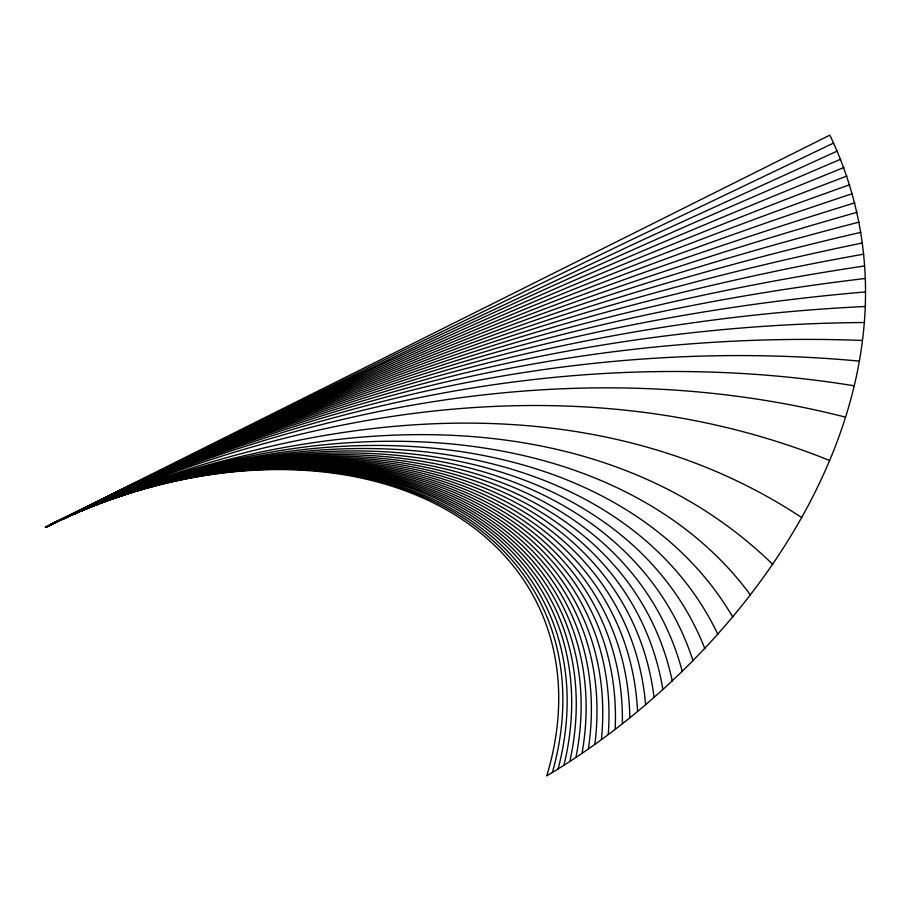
<?xml version="1.0" encoding="UTF-8"?>
<svg xmlns="http://www.w3.org/2000/svg" width="911" height="911" viewBox="0 0 911 911"><rect width="100%" height="100%" fill="white"/><g stroke="black" fill="none" stroke-linecap="round" stroke-linejoin="round"><path stroke-width="1.37" d="M46.427 527.275L45.55 527.275L65.33 517.858A405.702 286.874 -26.6 0 1 441.106 506.869A405.702 286.874 -26.6 0 1 546.748 775.865C757.28 650.465 946.552 379.659 829.841 135.135L45.55 527.275L45.55 526.399M49.467 525.317C307.428 396.786 580.091 297.373 860.918 232.316M833.656 143.027L620.129 245.218L407.137 348.56L45.55 527.275L65.159 517.482M843.916 167.522C583.94 272.252 328.04 387.107 76.945 511.64L45.55 527.275L238.17 432.144L439.603 335.157L641.982 240.253L837.266 151.055M846.945 176.017C585.021 275.293 327.983 387.414 76.957 511.652L45.55 527.275C306.825 396.649 572.017 273.869 840.682 159.209M69.088 515.546L49.479 525.328A482.682 341.306 -26.6 0 1 654.064 697.393M45.55 527.275C306.096 397.025 575.9 285.223 852.423 193.633M704.852 648.655A536.488 379.363 -26.6 0 0 49.479 525.328C308.522 396.069 578.098 287.796 854.871 202.823M717.914 634.466A553.489 391.377 -26.6 0 0 49.479 525.328L80.885 509.727C330.591 386.594 587.424 277.901 849.781 184.705M558.124 768.816A412.364 291.588 -26.6 0 0 436.38 500.856A412.364 291.588 -26.6 0 0 49.479 525.328L80.897 509.739M61.253 519.475C316.413 393.085 583.063 289.709 857.114 212.297M552.396 772.403A408.971 289.186 -26.6 0 0 440.298 504.614A408.971 289.186 -26.6 0 0 61.344 519.68A409.825 289.789 -26.6 0 0 49.479 525.328C307.838 396.501 579.51 294.094 859.13 222.113M862.216 340.452C581.15 329.736 300.505 401.045 49.479 525.328L84.848 507.826M864.676 265.955C581.343 307.964 305.732 397.834 49.479 525.328L69.122 515.615M49.479 525.328C304.137 398.802 581.685 315.855 865.45 291.93M96.839 502.451L53.407 523.37A415.917 294.105 -26.6 0 1 564 765.092M569.876 761.243A419.538 296.656 -26.6 0 0 53.419 523.415C307.804 397.355 583.04 311.653 865.279 278.493M575.98 757.235A423.399 299.389 -26.6 0 0 53.419 523.415L92.751 504.045M88.914 506.186L57.336 521.445C304.581 400.794 583.53 335.521 859.062 361.075M732.854 617.237A575.137 406.682 -26.6 0 0 57.359 521.491L53.407 523.392A427.339 302.179 -26.6 0 1 582.083 753.067M80.965 509.875C328.746 389.919 592.537 302.258 863.73 254.158M65.228 517.63L81.022 510.001M84.917 507.974C331.946 388.314 593.505 298.148 862.466 242.975M662.878 689.559A490.892 347.114 -26.6 0 0 57.37 521.502L53.419 523.404A435.936 308.248 -26.6 0 1 594.883 744.15M69.168 515.694C303.067 406.317 584.372 361.337 829.591 460.488M637.552 711.377A468.277 331.126 -26.6 0 0 57.37 521.513L53.419 523.415A440.503 311.482 -26.6 0 1 601.419 739.402M61.31 519.589C279.7 415.849 585.192 381.891 772.87 564.49M92.899 504.364C334.679 390.694 597.775 319.34 865.108 306.495M69.225 515.82C294.834 411.419 584.338 373.658 801.839 517.664M96.873 502.508C336.637 391.218 599.085 324.51 864.095 322.517M81.079 510.137C317.085 401.273 590.214 351.874 845.351 417.101M89.005 506.391C326.058 397.606 594.382 343.766 853.949 385.752M750.596 595.19A604.642 427.544 -26.6 0 0 53.407 523.392A445.422 314.967 -26.6 0 1 608.275 734.38M693.032 660.828A522.413 369.399 -26.6 0 0 53.419 523.404A450.535 318.577 -26.6 0 1 615.176 729.13M682.248 671.475A510.479 360.961 -26.6 0 0 53.419 523.404A456.047 322.471 -26.6 0 1 622.372 723.562M672.25 680.972A500.093 353.616 -26.6 0 0 53.419 523.404A475.143 335.977 -26.6 0 1 645.603 704.658M61.333 519.646A461.934 326.639 -26.6 0 1 629.82 717.663M57.37 521.525A431.507 305.128 -26.6 0 1 588.381 748.705"/></g></svg>
